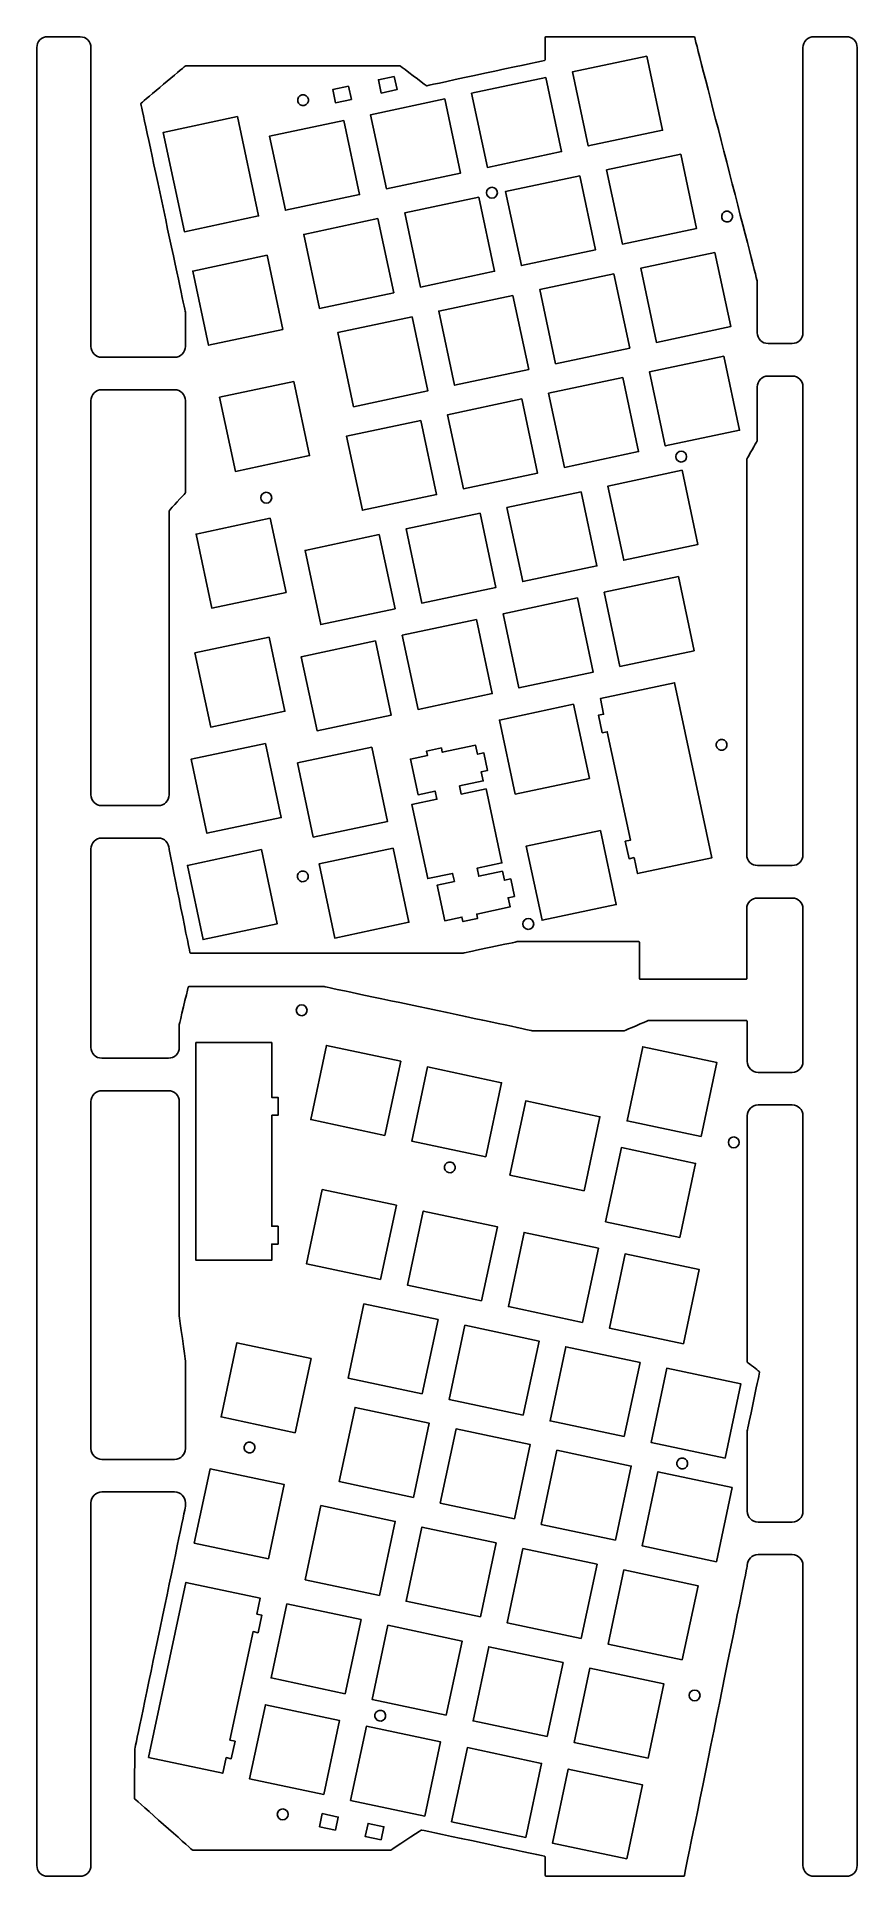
# Model space of a CAD drawing. Extents: x 102 to 253, y 69 to 409.
import ezdxf

# ---------------------------------------------------------------- set-up
doc = ezdxf.new("R2010")
doc.units = 0
doc.layers.get('0').update_dxf_attribs({"linetype": 'CONTINUOUS'})

msp = doc.modelspace()

# ---------------------------------------------------------------- linework, layer by layer
at = {"color": 4}
for points in [[(104.075653, 409.008411), (110.075133, 409.008411)], [(102.07498, 71.280867), (102.07498, 407.008415)], [(112.07496, 407.008415), (112.07496, 351.816331)], [(253.4793, 407.008415), (253.4793, 71.280867)], [(114.075633, 349.816335), (127.496147, 349.816335)], [(127.496147, 343.816347), (114.075633, 343.816347)], [(124.492173, 261.012093), (114.075633, 261.012093)], [(126.492, 258.936913), (126.492, 259.012267)], [(213.144947, 241.926533), (190.927567, 241.926533)], [(235.181987, 217.745733), (241.478647, 217.745733)], [(112.07496, 212.360933), (112.07496, 148.255567)], [(129.511213, 137.569787), (129.511213, 138.255587)], [(233.181313, 126.678267), (233.181313, 126.50724)], [(243.478473, 71.280867), (243.478473, 126.678267)], [(251.478627, 69.28104), (245.479147, 69.28104)]]:
    msp.add_lwpolyline(points, dxfattribs=at)
for points in [[(214.639313, 405.454951), (217.550153, 391.760456), (203.856167, 388.849616), (200.945327, 402.544111), (214.639313, 405.454951)], [(168.05656, 401.682797), (168.573027, 399.249731), (165.639327, 398.626076), (165.122013, 401.059057), (168.05656, 401.682797)], [(196.005873, 401.494244), (198.916713, 387.799749), (185.222727, 384.888909), (182.311887, 398.583404), (196.005873, 401.494244)], [(152.1968, 397.500771)], [(159.61614, 399.888795), (160.132607, 397.455729), (157.19806, 396.831989), (156.681593, 399.265055), (159.61614, 399.888795)], [(177.372433, 397.533537), (180.283273, 383.839043), (166.58844, 380.928203), (163.6776, 394.622697), (177.372433, 397.533537)], [(139.114953, 394.270653), (143.015547, 375.917629), (129.32156, 373.006789), (125.42012, 391.359813), (139.114953, 394.270653)], [(158.738993, 393.572831), (161.649833, 379.878336), (147.955, 376.967496), (145.04416, 390.661991), (158.738993, 393.572831)], [(220.928353, 387.316133), (223.839193, 373.621639), (210.14436, 370.710799), (207.23352, 384.405293), (220.928353, 387.316133)], [(202.294913, 383.355427), (205.205753, 369.660932), (191.51092, 366.750092), (188.60008, 380.444587), (202.294913, 383.355427)], [(183.660627, 379.39472), (186.572313, 365.700225), (172.87748, 362.789385), (169.96664, 376.48388), (183.660627, 379.39472)], [(185.07456, 380.208536)], [(165.027187, 375.434013), (167.938027, 361.739519), (154.24404, 358.828679), (151.3332, 372.523173), (165.027187, 375.434013)], [(230.439807, 376.008392)], [(144.560713, 368.648065), (147.4724, 354.95357), (133.777567, 352.042645), (130.866727, 365.73714), (144.560713, 368.648065)], [(227.219933, 369.177824), (230.130773, 355.483329), (216.43594, 352.572489), (213.5251, 366.266984), (227.219933, 369.177824)], [(208.585647, 365.217117), (211.496487, 351.522623), (197.8025, 348.611783), (194.89166, 362.306277), (208.585647, 365.217117)], [(189.952207, 361.256411), (192.863047, 347.561916), (179.168213, 344.651076), (176.257373, 358.345571), (189.952207, 361.256411)], [(171.318767, 357.295704), (174.229607, 343.601209), (160.534773, 340.690369), (157.623933, 354.384864), (171.318767, 357.295704)], [(228.849767, 350.04883), (231.760607, 336.354335), (218.065773, 333.44358), (215.154933, 347.13799), (228.849767, 350.04883)], [(149.51202, 345.355926), (152.42286, 331.661347), (138.728027, 328.750507), (135.817187, 342.445086), (149.51202, 345.355926)], [(210.216327, 346.088123), (213.127167, 332.393713), (199.432333, 329.482873), (196.521493, 343.177283), (210.216327, 346.088123)], [(237.036187, 346.355924)], [(129.49682, 341.816351)], [(191.58204, 342.127417), (194.49288, 328.433007), (180.798893, 325.522167), (177.888053, 339.216492), (191.58204, 342.127417)], [(172.9486, 338.16671), (175.85944, 324.4723), (162.165453, 321.56146), (159.254613, 335.255447), (172.9486, 338.16671)], [(220.00464, 331.468307)], [(221.176427, 328.941853), (224.087267, 315.24702), (210.39328, 312.33618), (207.48244, 326.031013), (221.176427, 328.941853)], [(143.427873, 323.877093)], [(202.542987, 324.981147), (205.453827, 311.28716), (191.758993, 308.375473), (188.848153, 322.070307), (202.542987, 324.981147)], [(145.156767, 320.08572), (148.067607, 306.390887), (134.37362, 303.480047), (131.46278, 317.17488), (145.156767, 320.08572)], [(183.909547, 321.02044), (186.820387, 307.326453), (173.125553, 304.414767), (170.214713, 318.1096), (183.909547, 321.02044)], [(165.276107, 317.059733), (168.186947, 303.365747), (154.492113, 300.45406), (151.581273, 314.148893), (165.276107, 317.059733)], [(220.478773, 309.317813), (223.389613, 295.623827), (209.695627, 292.712987), (206.784787, 306.406973), (220.478773, 309.317813)], [(201.845333, 305.357107), (204.756173, 291.66312), (191.06134, 288.75228), (188.1505, 302.446267), (201.845333, 305.357107)], [(183.21274, 301.390473), (186.122733, 287.702413), (172.4279, 284.791573), (169.518753, 298.479633), (183.21274, 301.390473)], [(144.954413, 298.130807), (147.865253, 284.43682), (134.171267, 281.52598), (131.260427, 295.220813), (144.954413, 298.130807)], [(164.5793, 297.429767), (167.49014, 283.734933), (153.795307, 280.824093), (150.884467, 294.518927), (164.5793, 297.429767)], [(212.31098, 257.39852), (211.369487, 257.19786), (210.68284, 260.4262), (211.62518, 260.626013), (207.364753, 280.668307), (206.42326, 280.468493), (205.736613, 283.695987), (206.678953, 283.896647), (206.087133, 286.782933), (219.781967, 289.693773), (226.633193, 257.356187), (212.93836, 254.445347), (212.31098, 257.39852)], [(201.14768, 285.733913), (204.05852, 272.03908), (190.363687, 269.12824), (187.452847, 282.823073), (201.14768, 285.733913)], [(144.265227, 278.502533), (147.176067, 264.8077), (133.48208, 261.89686), (130.570393, 275.591693), (144.265227, 278.502533)], [(163.890113, 277.801493), (166.800953, 264.10666), (153.10612, 261.19582), (150.19528, 274.889807), (163.890113, 277.801493)], [(185.001747, 270.129847), (187.912587, 256.43586), (183.315187, 255.458807), (183.63184, 253.97206), (188.004027, 254.9017), (188.362167, 253.214293), (189.536493, 253.46406), (190.222293, 250.23572), (189.048813, 249.985953), (189.406953, 248.299393), (183.259307, 246.99214), (183.432027, 246.180187), (180.7083, 245.601067), (180.53558, 246.41302), (177.37582, 245.741613), (175.972893, 252.34392), (179.131807, 253.016173), (178.816, 254.502073), (174.2186, 253.52502), (171.30776, 267.219007), (175.90516, 268.196907), (175.589353, 269.683653), (172.429593, 269.012247), (171.026667, 275.614553), (174.18558, 276.28596), (174.01286, 277.097913), (176.737433, 277.677033), (176.910153, 276.86508), (183.0578, 278.171487), (183.41594, 276.48408), (184.590267, 276.733847), (185.276067, 273.505507), (184.102587, 273.256587), (184.460727, 271.56918), (180.08854, 270.63954), (180.404347, 269.152793), (185.001747, 270.129847)], [(229.439047, 278.439033)], [(206.0956, 262.43788), (209.00644, 248.743893), (195.311607, 245.833053), (192.400767, 259.52704), (206.0956, 262.43788)], [(143.552333, 258.877647), (146.463173, 245.182813), (132.769187, 242.27282), (129.858347, 255.966807), (143.552333, 258.877647)], [(167.851667, 259.16128), (170.762507, 245.466447), (157.06852, 242.555607), (154.15768, 256.25044), (167.851667, 259.16128)], [(152.14092, 254.155787)], [(235.098167, 249.947853)], [(191.779313, 245.151487)], [(149.955673, 229.208753)], [(145.433627, 209.82432), (145.433627, 189.33414), (146.61388, 189.33414), (146.61388, 186.03468), (145.433627, 186.03468), (145.433627, 183.0451), (131.430607, 183.0451), (131.430607, 223.24568), (145.433627, 223.24568), (145.433627, 213.124627), (146.61388, 213.124627), (146.61388, 209.82432), (145.433627, 209.82432)], [(166.3192, 206.104913), (169.23004, 219.7989), (155.536053, 222.70974), (152.625213, 209.015753), (166.3192, 206.104913)], [(224.69602, 205.86954), (227.60686, 219.564373), (213.912873, 222.475213), (211.002033, 208.78038), (224.69602, 205.86954)], [(184.953487, 202.146747), (187.86348, 215.834807), (174.168647, 218.745647), (171.2595, 205.057587), (184.953487, 202.146747)], [(128.358053, 212.360933)], [(203.091627, 195.855167), (206.002467, 209.55), (192.30848, 212.46084), (189.39764, 198.766007), (203.091627, 195.855167)], [(235.181987, 211.745407)], [(220.735313, 187.2361), (223.646153, 200.930933), (209.952167, 203.841773), (207.041327, 190.14694), (220.735313, 187.2361)], [(229.703207, 204.81036)], [(179.269813, 199.99198)], [(165.5318, 179.49418), (168.44264, 193.189013), (154.748653, 196.099853), (151.837813, 182.40502), (165.5318, 179.49418)], [(184.166087, 175.533473), (187.076927, 189.228307), (173.382093, 192.139147), (170.471253, 178.444313), (184.166087, 175.533473)], [(202.799527, 171.572767), (205.710367, 185.2676), (192.015533, 188.17844), (189.104693, 174.483607), (202.799527, 171.572767)], [(221.432967, 167.61206), (224.343807, 181.306893), (210.64982, 184.217733), (207.73898, 170.5229), (221.432967, 167.61206)], [(173.222073, 158.38424), (176.132913, 172.079073), (162.438927, 174.989913), (159.528087, 161.29508), (173.222073, 158.38424)], [(191.855513, 154.423533), (194.766353, 168.118367), (181.072367, 171.029207), (178.161527, 157.334373), (191.855513, 154.423533)], [(149.785493, 151.195193), (152.696333, 164.890027), (139.0015, 167.800867), (136.09066, 154.106033), (149.785493, 151.195193)], [(210.4898, 150.462827), (213.40064, 164.15766), (199.705807, 167.0685), (196.794967, 153.373667), (210.4898, 150.462827)], [(229.12324, 146.50212), (232.03408, 160.196953), (218.339247, 163.107793), (215.428407, 149.41296), (229.12324, 146.50212)], [(171.59224, 139.2555), (174.50308, 152.949487), (160.808247, 155.861173), (157.897407, 142.16634), (171.59224, 139.2555)], [(190.22568, 135.294793), (193.13652, 148.989627), (179.441687, 151.900467), (176.530847, 138.205633), (190.22568, 135.294793)], [(142.305193, 148.253873)], [(208.85912, 131.334087), (211.76996, 145.028073), (198.075973, 147.93976), (195.165133, 134.244927), (208.85912, 131.334087)], [(144.834187, 127.903393), (147.745027, 141.59738), (134.05104, 144.50822), (131.1402, 130.814233), (144.834187, 127.903393)], [(227.493407, 127.37338), (230.4034, 141.067367), (216.709413, 143.978207), (213.798573, 130.28422), (227.493407, 127.37338)], [(222.17634, 145.299007)], [(165.30066, 121.11736), (168.2115, 134.811347), (154.517513, 137.722187), (151.606673, 124.0282), (165.30066, 121.11736)], [(183.9341, 117.156653), (186.845787, 130.85064), (173.150953, 133.76148), (170.240113, 120.067493), (183.9341, 117.156653)], [(202.568387, 113.195947), (205.479227, 126.889933), (191.784393, 129.800773), (188.873553, 116.106787), (202.568387, 113.195947)], [(221.201827, 109.23524), (224.112667, 122.929227), (210.417833, 125.840067), (207.506993, 112.14608), (221.201827, 109.23524)], [(235.181987, 128.678093)], [(142.66164, 117.681587), (143.60398, 117.481773), (142.917333, 114.253433), (141.97584, 114.454093), (137.715413, 94.4118), (138.657753, 94.21114), (137.971107, 90.983647), (137.029613, 91.18346), (136.39546, 88.30564), (122.701473, 91.21648), (129.595033, 123.5456), (143.289867, 120.63476), (142.66164, 117.681587)], [(159.012467, 102.978373), (161.923307, 116.673207), (148.228473, 119.5832), (145.317633, 105.889213), (159.012467, 102.978373)], [(177.645907, 99.017667), (180.556747, 112.711653), (166.861913, 115.622493), (163.951073, 101.928507), (177.645907, 99.017667)], [(196.279347, 95.05696), (199.190187, 108.751793), (185.4962, 111.661787), (182.584513, 97.9678), (196.279347, 95.05696)], [(214.912787, 91.096253), (217.823627, 104.79024), (204.12964, 107.701927), (201.2188, 94.007093), (214.912787, 91.096253)], [(222.475213, 102.668493)], [(155.05176, 84.344933), (157.9626, 98.03892), (144.267767, 100.94976), (141.356927, 87.255773), (155.05176, 84.344933)], [(166.442813, 98.718793)], [(173.6852, 80.384227), (176.59604, 94.078213), (162.901207, 96.989053), (159.990367, 83.295067), (173.6852, 80.384227)], [(192.31864, 76.42352), (195.22948, 90.117507), (181.535493, 93.028347), (178.624653, 79.33436), (192.31864, 76.42352)], [(210.95208, 72.462813), (213.86292, 86.1568), (200.168933, 89.06764), (197.258093, 75.373653), (210.95208, 72.462813)], [(146.450473, 80.69834)], [(157.181973, 77.779033), (157.699287, 80.211507), (154.76474, 80.8355), (154.247427, 78.40218), (157.181973, 77.779033)], [(165.622393, 75.984947), (166.139707, 78.41742), (163.20516, 79.041413), (162.687847, 76.608093), (165.622393, 75.984947)]]:
    msp.add_lwpolyline(points, close=True, dxfattribs=at)
for points in [[(102.07498, 407.008415), (102.07498, 407.538851), (102.2858, 408.047529), (102.660873, 408.422602)], [(102.660873, 408.422602), (103.035947, 408.797675), (103.544793, 409.008411), (104.075653, 409.008411)], [(110.075133, 409.008411), (111.180033, 409.008411), (112.07496, 408.112976), (112.07496, 407.008415)], [(195.871253, 404.776855), (195.8721, 405.406691), (195.876333, 408.154463), (195.87718, 408.848645)], [(195.87718, 408.848645), (195.87718, 408.936867), (195.949147, 409.008411), (196.0372, 409.008411)], [(196.0372, 409.008411), (198.19112, 409.008411), (221.427887, 409.008411), (223.333733, 409.008411)], [(223.333733, 409.008411), (223.406547, 409.008411), (223.470893, 408.958881), (223.488673, 408.888184)], [(223.488673, 408.888184), (224.136373, 406.364609), (234.766273, 364.948047), (235.030433, 363.91723)], [(243.478473, 407.008415), (243.478473, 407.538851), (243.689293, 408.047529), (244.064367, 408.422602)], [(244.064367, 408.422602), (244.43944, 408.797675), (244.948287, 409.008411), (245.479147, 409.008411)], [(245.479147, 409.008411), (247.221587, 409.008411), (249.736187, 409.008411), (251.478627, 409.008411)], [(251.478627, 409.008411), (252.009487, 409.008411), (252.518333, 408.797675), (252.893407, 408.422602)], [(252.893407, 408.422602), (253.26848, 408.047529), (253.4793, 407.538851), (253.4793, 407.008415)], [(174.04334, 399.969228), (175.3489, 400.249051), (194.027213, 404.252515), (195.7451, 404.620645)], [(195.7451, 404.620645), (195.81876, 404.636393), (195.871253, 404.701502), (195.871253, 404.776855)], [(243.478473, 354.355908), (243.478473, 363.028569), (243.478473, 398.335754), (243.478473, 407.008415)], [(121.344267, 396.767812), (122.122353, 397.423386), (128.839807, 403.079966), (129.452793, 403.595671)], [(129.452793, 403.595671), (129.48158, 403.61997), (129.517987, 403.633263), (129.55524, 403.633263)], [(129.55524, 403.633263), (131.210473, 403.633263), (167.486753, 403.633263), (169.07764, 403.633263)], [(169.07764, 403.633263), (169.112353, 403.633263), (169.14622, 403.621833), (169.17416, 403.600666)], [(169.17416, 403.600666), (169.620353, 403.261915), (173.396487, 400.391207), (173.912953, 399.998353)], [(151.01062, 398.270984), (150.471293, 398.156261), (150.125853, 397.624808), (150.240153, 397.084973)], [(152.1968, 397.500771), (152.081653, 398.040606), (151.550793, 398.385792), (151.01062, 398.270984)], [(151.426333, 396.314761), (151.966507, 396.429484), (152.3111, 396.960937), (152.1968, 397.500771)], [(173.912953, 399.998353), (173.950207, 399.970075), (173.99762, 399.959491), (174.04334, 399.969228)], [(121.290927, 396.61211), (121.278227, 396.669937), (121.298547, 396.729797), (121.344267, 396.767812)], [(129.492587, 358.14508), (129.30632, 359.021634), (121.731193, 394.54455), (121.290927, 396.61211)], [(150.240153, 397.084973), (150.3553, 396.545139), (150.887007, 396.199953), (151.426333, 396.314761)], [(186.074473, 381.206756), (185.5216, 381.206756), (185.07456, 380.758277), (185.07456, 380.208536)], [(187.074387, 380.208536), (187.074387, 380.758277), (186.6265, 381.206756), (186.074473, 381.206756)], [(185.07456, 380.208536), (185.07456, 379.655155), (185.5216, 379.20676), (186.074473, 379.20676)], [(186.074473, 379.20676), (186.6265, 379.20676), (187.074387, 379.655155), (187.074387, 380.208536)], [(229.253627, 376.778605), (228.713453, 376.663881), (228.36886, 376.132429), (228.48316, 375.592594)], [(228.48316, 375.592594), (228.598307, 375.052759), (229.130013, 374.707573), (229.66934, 374.822381)], [(230.439807, 376.008392), (230.32466, 376.548227), (229.7938, 376.893413), (229.253627, 376.778605)], [(229.66934, 374.822381), (230.209513, 374.937105), (230.554107, 375.468557), (230.439807, 376.008392)], [(235.030433, 363.91723), (235.03382, 363.904276), (235.035513, 363.890899), (235.035513, 363.877437)], [(235.035513, 363.877437), (235.035513, 363.877437), (235.035513, 357.407972), (235.035513, 354.355908)], [(129.49682, 358.111721), (129.49682, 358.122897), (129.495127, 358.134073), (129.492587, 358.14508)], [(129.49682, 351.816331), (129.49682, 353.976178), (129.49682, 358.111721), (129.49682, 358.111721)], [(235.035513, 354.355908), (235.035513, 353.825556), (235.246333, 353.316794), (235.621407, 352.941721)], [(242.893427, 352.941721), (243.2685, 353.316794), (243.478473, 353.825556), (243.478473, 354.355908)], [(112.07496, 351.816331), (112.07496, 350.71177), (112.970733, 349.816335), (114.075633, 349.816335)], [(127.496147, 349.816335), (128.601047, 349.816335), (129.49682, 350.71177), (129.49682, 351.816331)], [(235.621407, 352.941721), (235.99648, 352.566647), (236.505327, 352.355912), (237.036187, 352.355912)], [(237.036187, 352.355912), (238.377307, 352.355912), (240.137527, 352.355912), (241.478647, 352.355912)], [(241.478647, 352.355912), (242.009507, 352.355912), (242.518353, 352.566647), (242.893427, 352.941721)], [(114.075633, 343.816347), (112.970733, 343.816347), (112.07496, 342.920913), (112.07496, 341.816351)], [(129.49682, 341.816351), (129.49682, 342.920913), (128.601047, 343.816347), (127.496147, 343.816347)], [(235.621407, 345.7702), (235.246333, 345.395127), (235.035513, 344.886365), (235.035513, 344.355928)], [(235.035513, 344.355928), (235.035513, 341.207767), (235.035513, 334.451113), (235.035513, 334.451113)], [(237.036187, 346.355924), (236.505327, 346.355924), (235.99648, 346.145273), (235.621407, 345.7702)], [(241.478647, 346.355924), (240.137527, 346.355924), (238.377307, 346.355924), (237.036187, 346.355924)], [(243.478473, 344.355928), (243.478473, 345.460489), (242.583547, 346.355924), (241.478647, 346.355924)], [(243.478473, 257.948007), (243.478473, 269.781867), (243.478473, 332.52156), (243.478473, 344.355928)], [(112.07496, 341.816351), (112.07496, 331.209227), (112.07496, 279.619287), (112.07496, 269.012247)], [(129.49682, 324.838907), (129.49682, 324.838907), (129.49682, 337.131152), (129.49682, 341.816351)], [(235.015193, 334.371527), (234.82046, 334.02778), (233.31424, 331.366707), (233.11866, 331.022113)], [(235.035513, 334.451113), (235.035513, 334.423173), (235.02874, 334.39608), (235.015193, 334.371527)], [(221.004553, 332.466527), (220.45168, 332.466527), (220.00464, 332.017793), (220.00464, 331.468307)], [(220.00464, 331.468307), (220.00464, 330.914587), (220.45168, 330.4667), (221.004553, 330.4667)], [(222.004467, 331.468307), (222.004467, 332.017793), (221.55658, 332.466527), (221.004553, 332.466527)], [(221.004553, 330.4667), (221.55658, 330.4667), (222.004467, 330.914587), (222.004467, 331.468307)], [(233.11866, 331.022113), (233.105113, 330.998407), (233.09834, 330.971313), (233.09834, 330.943373)], [(233.09834, 330.943373), (233.09834, 330.943373), (233.09834, 269.764933), (233.09834, 257.948007)], [(126.533487, 321.525053), (126.868767, 321.892507), (129.119207, 324.36308), (129.454487, 324.73138)], [(129.454487, 324.73138), (129.48158, 324.760167), (129.49682, 324.799113), (129.49682, 324.838907)], [(144.427787, 324.875313), (143.874913, 324.875313), (143.427873, 324.427427), (143.427873, 323.877093)], [(143.427873, 323.877093), (143.427873, 323.32422), (143.874913, 322.875487), (144.427787, 322.875487)], [(145.4277, 323.877093), (145.4277, 324.427427), (144.979813, 324.875313), (144.427787, 324.875313)], [(144.427787, 322.875487), (144.979813, 322.875487), (145.4277, 323.32422), (145.4277, 323.877093)], [(126.492, 321.417527), (126.492, 321.45732), (126.50724, 321.49542), (126.533487, 321.525053)], [(126.492, 269.012247), (126.492, 278.715047), (126.492, 321.417527), (126.492, 321.417527)], [(228.253713, 279.208653), (227.71354, 279.094353), (227.3681, 278.562647), (227.483247, 278.022473)], [(229.439047, 278.439033), (229.324747, 278.97836), (228.79304, 279.3238), (228.253713, 279.208653)], [(227.483247, 278.022473), (227.597547, 277.483147), (228.129253, 277.137707), (228.669427, 277.252853)], [(228.669427, 277.252853), (229.208753, 277.367153), (229.554193, 277.89886), (229.439047, 278.439033)], [(112.07496, 269.012247), (112.07496, 267.907347), (112.970733, 267.01242), (114.075633, 267.01242)], [(124.492173, 267.01242), (125.596227, 267.01242), (126.492, 267.907347), (126.492, 269.012247)], [(114.075633, 267.01242), (116.82476, 267.01242), (121.743047, 267.01242), (124.492173, 267.01242)], [(114.075633, 261.012093), (112.970733, 261.012093), (112.07496, 260.117167), (112.07496, 259.012267)], [(112.07496, 259.012267), (112.07496, 252.35916), (112.07496, 229.014867), (112.07496, 222.360913)], [(126.492, 259.012267), (126.492, 260.117167), (125.596227, 261.012093), (124.492173, 261.012093)], [(126.495387, 258.903893), (126.492847, 258.9149), (126.492, 258.925907), (126.492, 258.936913)], [(130.3274, 239.90554), (129.991273, 241.48542), (126.619847, 258.321387), (126.495387, 258.903893)], [(150.95474, 254.926253), (150.415413, 254.811107), (150.069973, 254.280247), (150.184273, 253.740073)], [(152.14092, 254.155787), (152.025773, 254.69596), (151.494913, 255.040553), (150.95474, 254.926253)], [(233.09834, 257.948007), (233.09834, 256.843107), (233.993267, 255.947333), (235.098167, 255.947333)], [(235.098167, 255.947333), (236.934587, 255.947333), (239.642227, 255.947333), (241.478647, 255.947333)], [(241.478647, 255.947333), (242.583547, 255.947333), (243.478473, 256.843107), (243.478473, 257.948007)], [(150.184273, 253.740073), (150.29942, 253.1999), (150.831127, 252.855307), (151.370453, 252.969607)], [(151.370453, 252.969607), (151.910627, 253.084753), (152.256067, 253.615613), (152.14092, 254.155787)], [(235.098167, 249.947853), (233.993267, 249.947853), (233.09834, 249.05208), (233.09834, 247.948027)], [(241.478647, 249.947853), (239.642227, 249.947853), (236.934587, 249.947853), (235.098167, 249.947853)], [(243.478473, 247.948027), (243.478473, 249.05208), (242.583547, 249.947853), (241.478647, 249.947853)], [(192.779227, 246.149707), (192.226353, 246.149707), (191.779313, 245.700973), (191.779313, 245.151487)], [(191.779313, 245.151487), (191.779313, 244.597767), (192.226353, 244.14988), (192.779227, 244.14988)], [(193.77914, 245.151487), (193.77914, 245.700973), (193.331253, 246.149707), (192.779227, 246.149707)], [(192.779227, 244.14988), (193.331253, 244.14988), (193.77914, 244.597767), (193.77914, 245.151487)], [(233.09834, 247.948027), (233.09834, 244.110933), (233.09834, 235.093933), (233.09834, 235.093933)], [(243.478473, 219.74556), (243.478473, 225.230267), (243.478473, 242.46332), (243.478473, 247.948027)], [(190.894547, 241.923147), (190.453433, 241.830013), (181.229, 239.875907), (180.78704, 239.781927)], [(190.927567, 241.926533), (190.91656, 241.926533), (190.905553, 241.925687), (190.894547, 241.923147)], [(213.304967, 241.766513), (213.304967, 241.855413), (213.233, 241.926533), (213.144947, 241.926533)], [(213.304967, 235.093933), (213.304967, 236.033733), (213.304967, 240.826713), (213.304967, 241.766513)], [(130.484033, 239.77854), (130.40868, 239.77854), (130.343487, 239.831033), (130.3274, 239.90554)], [(180.75402, 239.77854), (179.742253, 239.77854), (133.260253, 239.77854), (130.484033, 239.77854)], [(180.78704, 239.781927), (180.77688, 239.779387), (180.765873, 239.77854), (180.75402, 239.77854)], [(213.464987, 234.933913), (213.376087, 234.933913), (213.304967, 235.00588), (213.304967, 235.093933)], [(232.93832, 234.933913), (231.166247, 234.933913), (215.23706, 234.933913), (213.464987, 234.933913)], [(233.051773, 234.98048), (233.021293, 234.950847), (232.980653, 234.933913), (232.93832, 234.933913)], [(233.09834, 235.093933), (233.09834, 235.0516), (233.081407, 235.01096), (233.051773, 234.98048)], [(128.362287, 226.60864), (128.449493, 226.970167), (129.78892, 232.565787), (130.005667, 233.46918)], [(130.005667, 233.46918), (130.0226, 233.541147), (130.087793, 233.591947), (130.161453, 233.591947)], [(130.161453, 233.591947), (132.043593, 233.591947), (154.35072, 233.591947), (155.050067, 233.591947)], [(155.050067, 233.591947), (155.061073, 233.591947), (155.07208, 233.590253), (155.083087, 233.587713)], [(155.083087, 233.587713), (155.97124, 233.399753), (192.593807, 225.629893), (193.478573, 225.44278)], [(149.955673, 229.208753), (149.955673, 229.762473), (150.402713, 230.211207), (150.955587, 230.211207)], [(150.955587, 228.210533), (150.402713, 228.210533), (149.955673, 228.659267), (149.955673, 229.208753)], [(150.955587, 230.211207), (151.507613, 230.211207), (151.9555, 229.762473), (151.9555, 229.208753)], [(151.9555, 229.208753), (151.9555, 228.659267), (151.507613, 228.210533), (150.955587, 228.210533)], [(128.358053, 226.571387), (128.358053, 226.584087), (128.359747, 226.596787), (128.362287, 226.60864)], [(128.358053, 222.360913), (128.358053, 223.82988), (128.358053, 226.571387), (128.358053, 226.571387)], [(193.478573, 225.44278), (193.48958, 225.44024), (193.500587, 225.438547), (193.511593, 225.438547)], [(193.511593, 225.438547), (194.090713, 225.4377), (209.604187, 225.413147), (210.41106, 225.411453)], [(210.41106, 225.411453), (210.432227, 225.411453), (210.453393, 225.415687), (210.473713, 225.424153)], [(210.473713, 225.424153), (210.8454, 225.581633), (214.547873, 227.14966), (214.918713, 227.30714)], [(214.918713, 227.30714), (214.938187, 227.315607), (214.959353, 227.31984), (214.98052, 227.31984)], [(214.98052, 227.31984), (215.7857, 227.31984), (231.27462, 227.31984), (233.021293, 227.31984)], [(233.021293, 227.31984), (233.063627, 227.31984), (233.105113, 227.302907), (233.134747, 227.272427)], [(233.134747, 227.272427), (233.16438, 227.242793), (233.181313, 227.202153), (233.181313, 227.15982)], [(233.181313, 227.15982), (233.181313, 227.15982), (233.181313, 222.233913), (233.181313, 219.74556)], [(112.07496, 222.360913), (112.07496, 221.256013), (112.970733, 220.361087), (114.075633, 220.361087)], [(126.358227, 220.361087), (126.88824, 220.361087), (127.397087, 220.571907), (127.77216, 220.94698)], [(127.77216, 220.94698), (128.147233, 221.322053), (128.358053, 221.8309), (128.358053, 222.360913)], [(114.075633, 220.361087), (117.20576, 220.361087), (123.227253, 220.361087), (126.358227, 220.361087)], [(233.181313, 219.74556), (233.181313, 219.2147), (233.392133, 218.7067), (233.767207, 218.331627)], [(233.767207, 218.331627), (234.14228, 217.956553), (234.651127, 217.745733), (235.181987, 217.745733)], [(241.478647, 217.745733), (242.583547, 217.745733), (243.478473, 218.64066), (243.478473, 219.74556)], [(114.075633, 214.36076), (113.544773, 214.36076), (113.035927, 214.14994), (112.660853, 213.774867)], [(126.358227, 214.36076), (123.227253, 214.36076), (117.20576, 214.36076), (114.075633, 214.36076)], [(127.77216, 213.774867), (127.397087, 214.14994), (126.88824, 214.36076), (126.358227, 214.36076)], [(112.660853, 213.774867), (112.28578, 213.399793), (112.07496, 212.891793), (112.07496, 212.360933)], [(128.358053, 212.360933), (128.358053, 212.891793), (128.147233, 213.399793), (127.77216, 213.774867)], [(128.358053, 172.81398), (128.358053, 172.81398), (128.358053, 204.19568), (128.358053, 212.360933)], [(233.767207, 211.159513), (233.392133, 210.78444), (233.181313, 210.275593), (233.181313, 209.74558)], [(235.181987, 211.745407), (234.651127, 211.745407), (234.14228, 211.534587), (233.767207, 211.159513)], [(241.478647, 211.745407), (239.662547, 211.745407), (236.998087, 211.745407), (235.181987, 211.745407)], [(243.478473, 209.74558), (243.478473, 210.85048), (242.583547, 211.745407), (241.478647, 211.745407)], [(233.181313, 209.74558), (233.181313, 200.848807), (233.181313, 164.30498), (233.181313, 164.30498)], [(243.478473, 136.678247), (243.478473, 147.30984), (243.478473, 199.113987), (243.478473, 209.74558)], [(229.703207, 204.81036), (229.703207, 205.363233), (230.150247, 205.811967), (230.70312, 205.811967)], [(230.70312, 203.81214), (230.150247, 203.81214), (229.703207, 204.260873), (229.703207, 204.81036)], [(230.70312, 205.811967), (231.255147, 205.811967), (231.703033, 205.363233), (231.703033, 204.81036)], [(231.703033, 204.81036), (231.703033, 204.260873), (231.255147, 203.81214), (230.70312, 203.81214)], [(177.314013, 200.407693), (177.428313, 200.947867), (177.96002, 201.29246), (178.500193, 201.17816)], [(178.500193, 201.17816), (179.03952, 201.063013), (179.38496, 200.532153), (179.269813, 199.99198)], [(178.083633, 199.221513), (177.544307, 199.33666), (177.198867, 199.868367), (177.314013, 200.407693)], [(179.269813, 199.99198), (179.155513, 199.451807), (178.623807, 199.107213), (178.083633, 199.221513)], [(128.359747, 172.791967), (128.3589, 172.799587), (128.358053, 172.80636), (128.358053, 172.81398)], [(129.50952, 164.4142), (129.464647, 164.743553), (128.40462, 172.462613), (128.359747, 172.791967)], [(129.511213, 164.392187), (129.511213, 164.399807), (129.510367, 164.407427), (129.50952, 164.4142)], [(129.511213, 148.255567), (129.511213, 152.77592), (129.511213, 164.392187), (129.511213, 164.392187)], [(233.181313, 164.30498), (233.181313, 164.255027), (233.20502, 164.20846), (233.243967, 164.17798)], [(233.243967, 164.17798), (233.567393, 163.928213), (235.054987, 162.779287), (235.416513, 162.49904)], [(235.474933, 162.339867), (235.24972, 161.27984), (233.279527, 152.00884), (233.185547, 151.565187)], [(235.416513, 162.49904), (235.46562, 162.461787), (235.48848, 162.39998), (235.474933, 162.339867)], [(140.349393, 148.669587), (140.463693, 149.20976), (140.9954, 149.554353), (141.534727, 149.440053)], [(233.185547, 151.565187), (233.183007, 151.55418), (233.181313, 151.543173), (233.181313, 151.53132)], [(233.181313, 151.53132), (233.181313, 151.53132), (233.181313, 140.940367), (233.181313, 136.678247)], [(112.07496, 148.255567), (112.07496, 147.724707), (112.28578, 147.216707), (112.660853, 146.840787)], [(112.660853, 146.840787), (113.035927, 146.465713), (113.544773, 146.25574), (114.075633, 146.25574)], [(114.075633, 146.25574), (117.430973, 146.25574), (124.1552, 146.25574), (127.511387, 146.25574)], [(127.511387, 146.25574), (128.61544, 146.25574), (129.511213, 147.150667), (129.511213, 148.255567)], [(141.119013, 147.483407), (140.579687, 147.598553), (140.234247, 148.13026), (140.349393, 148.669587)], [(142.305193, 148.253873), (142.190893, 147.7137), (141.659187, 147.369107), (141.119013, 147.483407)], [(141.534727, 149.440053), (142.0749, 149.324907), (142.42034, 148.794047), (142.305193, 148.253873)], [(220.219693, 145.71472), (220.33484, 146.254893), (220.866547, 146.600333), (221.405873, 146.485187)], [(221.405873, 146.485187), (221.946047, 146.37004), (222.291487, 145.83918), (222.17634, 145.299007)], [(220.99016, 144.52854), (220.449987, 144.643687), (220.105393, 145.175393), (220.219693, 145.71472)], [(222.17634, 145.299007), (222.06204, 144.75968), (221.530333, 144.41424), (220.99016, 144.52854)], [(112.660853, 139.66952), (112.28578, 139.294447), (112.07496, 138.7856), (112.07496, 138.255587)], [(114.075633, 140.255413), (113.544773, 140.255413), (113.035927, 140.044593), (112.660853, 139.66952)], [(127.511387, 140.255413), (124.1552, 140.255413), (117.430973, 140.255413), (114.075633, 140.255413)], [(129.511213, 138.255587), (129.511213, 139.35964), (128.61544, 140.255413), (127.511387, 140.255413)], [(112.07496, 138.255587), (112.07496, 128.110827), (112.07496, 81.426473), (112.07496, 71.280867)], [(120.175867, 92.835307), (120.374833, 93.763253), (129.304627, 136.58342), (129.507827, 137.53592)], [(129.507827, 137.53592), (129.510367, 137.546927), (129.511213, 137.557933), (129.511213, 137.569787)], [(233.181313, 136.678247), (233.181313, 135.573347), (234.077087, 134.67842), (235.181987, 134.67842)], [(241.478647, 134.67842), (242.583547, 134.67842), (243.478473, 135.573347), (243.478473, 136.678247)], [(235.181987, 134.67842), (236.998087, 134.67842), (239.662547, 134.67842), (241.478647, 134.67842)], [(233.178773, 126.475067), (232.96118, 125.426893), (222.1865, 72.329887), (221.58198, 69.408887)], [(233.181313, 126.50724), (233.181313, 126.49708), (233.180467, 126.486073), (233.178773, 126.475067)], [(235.181987, 128.678093), (234.077087, 128.678093), (233.181313, 127.783167), (233.181313, 126.678267)], [(241.478647, 128.678093), (239.662547, 128.678093), (236.998087, 128.678093), (235.181987, 128.678093)], [(243.478473, 126.678267), (243.478473, 127.783167), (242.583547, 128.678093), (241.478647, 128.678093)], [(222.475213, 102.668493), (222.475213, 103.222213), (222.9231, 103.6701), (223.475973, 103.6701)], [(223.475973, 101.670273), (222.9231, 101.670273), (222.475213, 102.119007), (222.475213, 102.668493)], [(223.475973, 103.6701), (224.027153, 103.6701), (224.475887, 103.222213), (224.475887, 102.668493)], [(224.475887, 102.668493), (224.475887, 102.119007), (224.027153, 101.670273), (223.475973, 101.670273)], [(165.256633, 97.949173), (164.717307, 98.063473), (164.371867, 98.59518), (164.487013, 99.134507)], [(164.487013, 99.134507), (164.601313, 99.67468), (165.13302, 100.02012), (165.672347, 99.904973)], [(166.442813, 98.718793), (166.328513, 98.179467), (165.796807, 97.834027), (165.256633, 97.949173)], [(165.672347, 99.904973), (166.21252, 99.789827), (166.55796, 99.258967), (166.442813, 98.718793)], [(120.075113, 83.69554), (120.084427, 84.537127), (120.168247, 92.400967), (120.17248, 92.80398)], [(120.17248, 92.80398), (120.173327, 92.814987), (120.174173, 92.825147), (120.175867, 92.835307)], [(120.1293, 83.57362), (120.094587, 83.604947), (120.074267, 83.648973), (120.075113, 83.69554)], [(130.758353, 74.1299), (130.0353, 74.77252), (120.918393, 82.87258), (120.1293, 83.57362)], [(146.450473, 80.69834), (146.450473, 81.251213), (146.897513, 81.699947), (147.450387, 81.699947)], [(147.450387, 81.699947), (148.002413, 81.699947), (148.4503, 81.251213), (148.4503, 80.69834)], [(147.450387, 79.70012), (146.897513, 79.70012), (146.450473, 80.148853), (146.450473, 80.69834)], [(148.4503, 80.69834), (148.4503, 80.148853), (148.002413, 79.70012), (147.450387, 79.70012)], [(173.021413, 77.771413), (172.46346, 77.408193), (167.870293, 74.42454), (167.394467, 74.115507)], [(173.142487, 77.793427), (173.101, 77.801893), (173.05782, 77.794273), (173.021413, 77.771413)], [(195.764573, 72.985207), (194.001813, 73.359433), (174.41418, 77.52334), (173.142487, 77.793427)], [(130.865033, 74.090107), (130.82524, 74.090107), (130.787987, 74.1045), (130.758353, 74.1299)], [(167.30726, 74.090107), (165.875547, 74.090107), (132.483013, 74.090107), (130.865033, 74.090107)], [(167.394467, 74.115507), (167.369067, 74.098573), (167.338587, 74.090107), (167.30726, 74.090107)], [(195.891573, 72.828573), (195.891573, 72.903927), (195.838233, 72.96912), (195.764573, 72.985207)], [(195.891573, 69.44106), (195.891573, 70.057433), (195.891573, 72.26808), (195.891573, 72.828573)], [(102.660873, 69.866933), (102.2858, 70.242007), (102.07498, 70.750853), (102.07498, 71.280867)], [(104.075653, 69.28104), (103.544793, 69.28104), (103.035947, 69.49186), (102.660873, 69.866933)], [(110.075133, 69.28104), (108.332693, 69.28104), (105.818093, 69.28104), (104.075653, 69.28104)], [(111.489067, 69.866933), (111.113993, 69.49186), (110.605993, 69.28104), (110.075133, 69.28104)], [(112.07496, 71.280867), (112.07496, 70.750853), (111.86414, 70.242007), (111.489067, 69.866933)], [(196.051593, 69.28104), (195.962693, 69.28104), (195.891573, 69.353007), (195.891573, 69.44106)], [(221.425347, 69.28104), (219.554213, 69.28104), (198.118307, 69.28104), (196.051593, 69.28104)], [(221.58198, 69.408887), (221.56674, 69.33438), (221.501547, 69.28104), (221.425347, 69.28104)], [(244.064367, 69.866933), (243.689293, 70.242007), (243.478473, 70.750853), (243.478473, 71.280867)], [(245.479147, 69.28104), (244.948287, 69.28104), (244.43944, 69.49186), (244.064367, 69.866933)], [(252.893407, 69.866933), (252.518333, 69.49186), (252.009487, 69.28104), (251.478627, 69.28104)], [(253.4793, 71.280867), (253.4793, 70.750853), (253.26848, 70.242007), (252.893407, 69.866933)]]:
    msp.add_open_spline(points, degree=3, dxfattribs=at)

doc.saveas('drawing.dxf')
